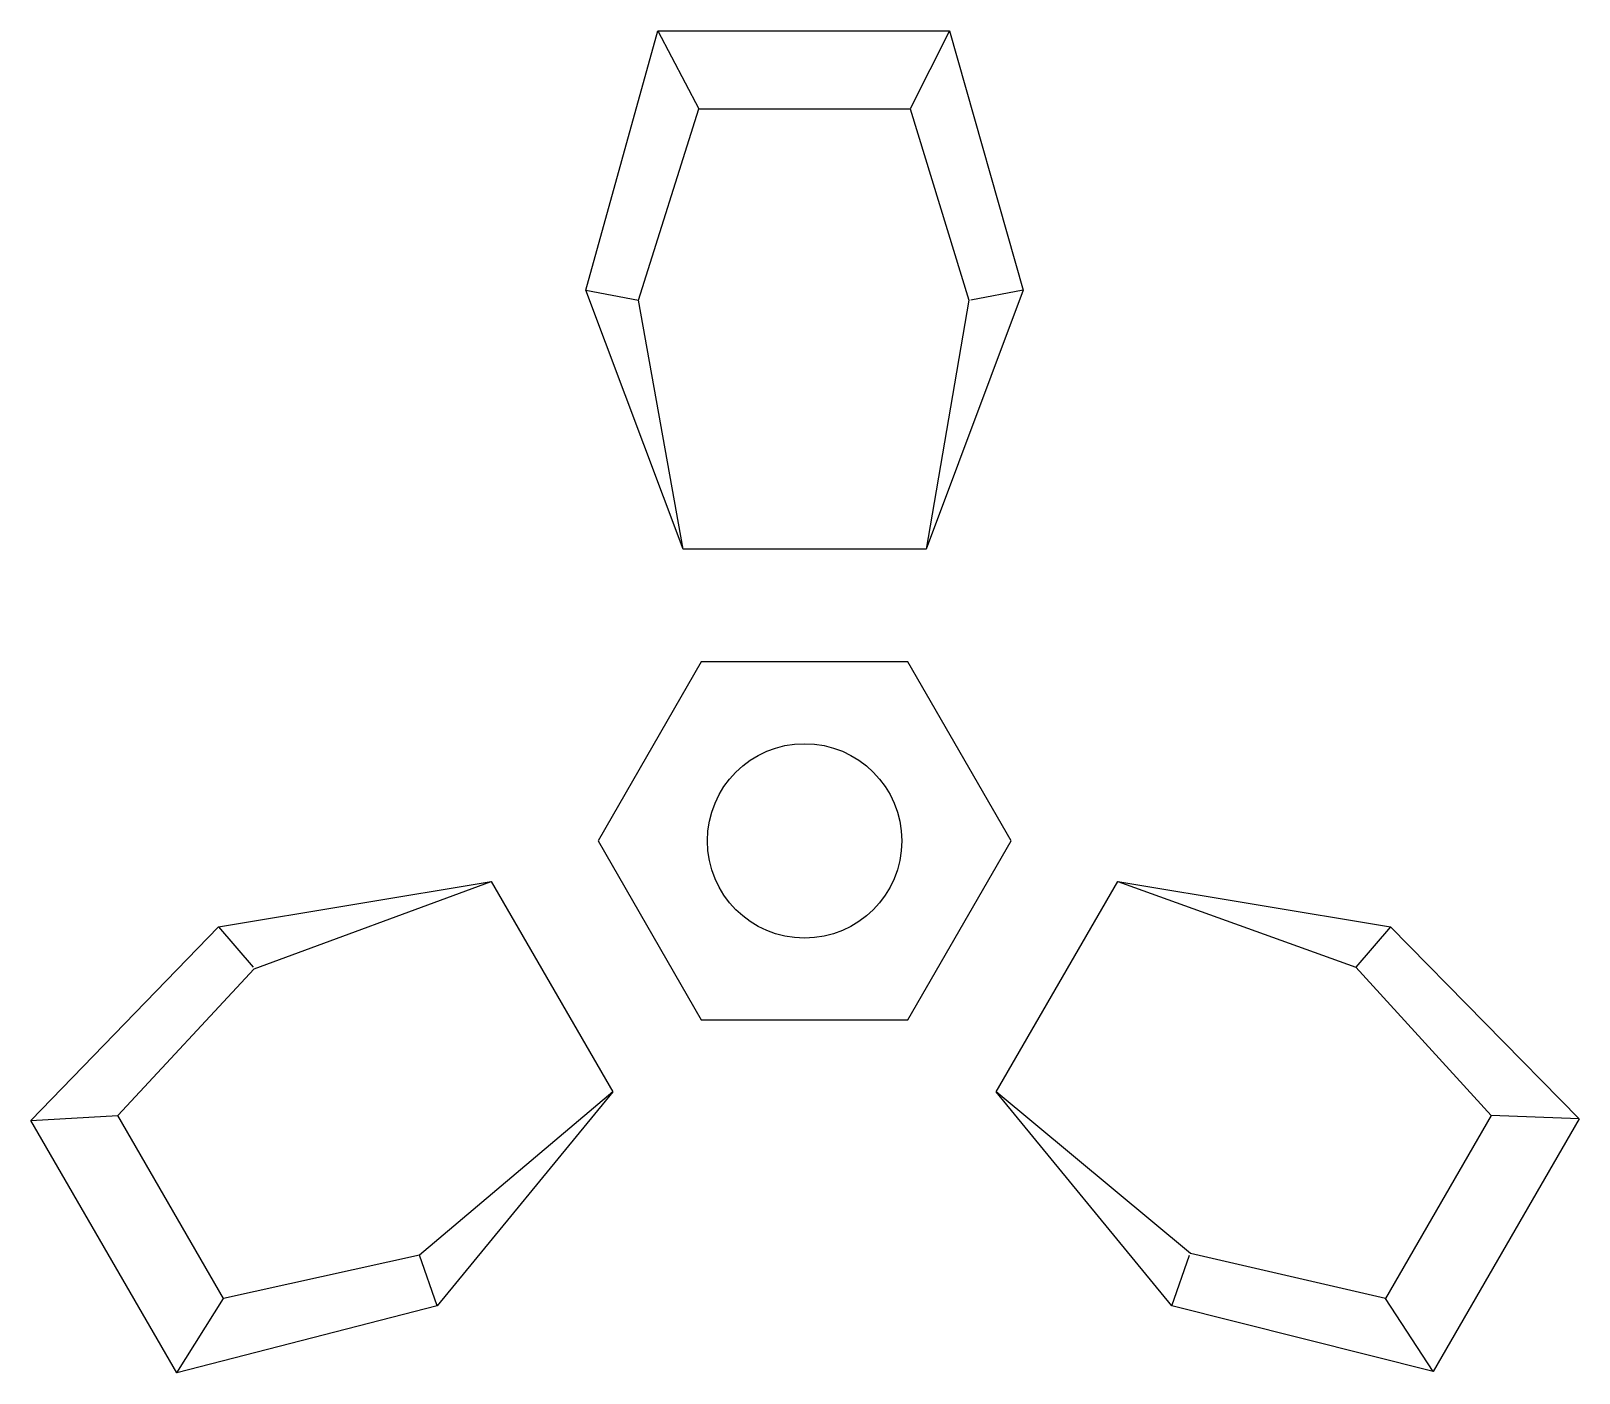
# Model space of a CAD drawing. Header units: millimetres. Extents: x -2874.73 to -2872.95, y 3715.66 to 3717.2.
import ezdxf

# ---------------------------------------------------------------- set-up
doc = ezdxf.new("R2010")
doc.units = ezdxf.units.MM
doc.header["$LTSCALE"] = 10
doc.layers.add('Ele_postes_luz', color=2, linetype='Continuous')

msp = doc.modelspace()

# ---------------------------------------------------------------- linework, layer by layer
at = {"layer": 'Ele_postes_luz'}
for p, q in [((-2874.0092, 3717.2028), (-2873.9618, 3717.1132)), ((-2873.6732, 3717.2028), (-2873.7185, 3717.1132)), ((-2874.0921, 3716.9043), (-2874.0316, 3716.8928)), ((-2873.5881, 3716.9043), (-2873.6486, 3716.8928)), ((-2874.5156, 3716.1708), (-2874.4754, 3716.1242)), ((-2873.1647, 3716.1708), (-2873.2049, 3716.1242)), ((-2874.7316, 3715.9479), (-2874.6314, 3715.9535)), ((-2872.9476, 3715.9498), (-2873.0489, 3715.9535)), ((-2874.2636, 3715.7343), (-2874.2839, 3715.7925)), ((-2873.4167, 3715.7343), (-2873.3964, 3715.7925)), ((-2874.5636, 3715.6569), (-2874.5097, 3715.7428)), ((-2873.1156, 3715.6588), (-2873.1706, 3715.7428))]:
    msp.add_line(p, q, dxfattribs=at)
for points in [[(-2873.5881, 3716.9043), (-2873.7001, 3716.6058), (-2873.9801, 3716.6058), (-2874.0921, 3716.9043), (-2874.0092, 3717.2028), (-2873.6732, 3717.2028)], [(-2873.9591, 3716.0637), (-2873.7211, 3716.0637), (-2873.6021, 3716.2698), (-2873.7211, 3716.4759), (-2873.9591, 3716.4759), (-2874.0781, 3716.2698)], [(-2874.5156, 3716.1708), (-2874.2011, 3716.223), (-2874.0611, 3715.9806), (-2874.2636, 3715.7343), (-2874.5636, 3715.6569), (-2874.7316, 3715.9479)], [(-2873.4167, 3715.7343), (-2873.6192, 3715.9806), (-2873.4792, 3716.223), (-2873.1647, 3716.1708), (-2872.9476, 3715.9498), (-2873.1156, 3715.6588)]]:
    msp.add_lwpolyline(points, close=True, dxfattribs=at)
for points in [[(-2873.9801, 3716.6058), (-2874.0316, 3716.8928), (-2873.9618, 3717.1132), (-2873.7185, 3717.1132), (-2873.6508, 3716.8928), (-2873.7001, 3716.6058)], [(-2874.0611, 3715.9806), (-2874.2839, 3715.7925), (-2874.5097, 3715.7428), (-2874.6314, 3715.9535), (-2874.4743, 3716.1223), (-2874.2011, 3716.223)], [(-2873.4792, 3716.223), (-2873.2049, 3716.1242), (-2873.0489, 3715.9535), (-2873.1706, 3715.7428), (-2873.3953, 3715.7944), (-2873.6192, 3715.9806)]]:
    msp.add_lwpolyline(points, dxfattribs=at)
msp.add_circle((-2873.8401, 3716.2698), 0.112, dxfattribs=at)

doc.saveas('drawing.dxf')
